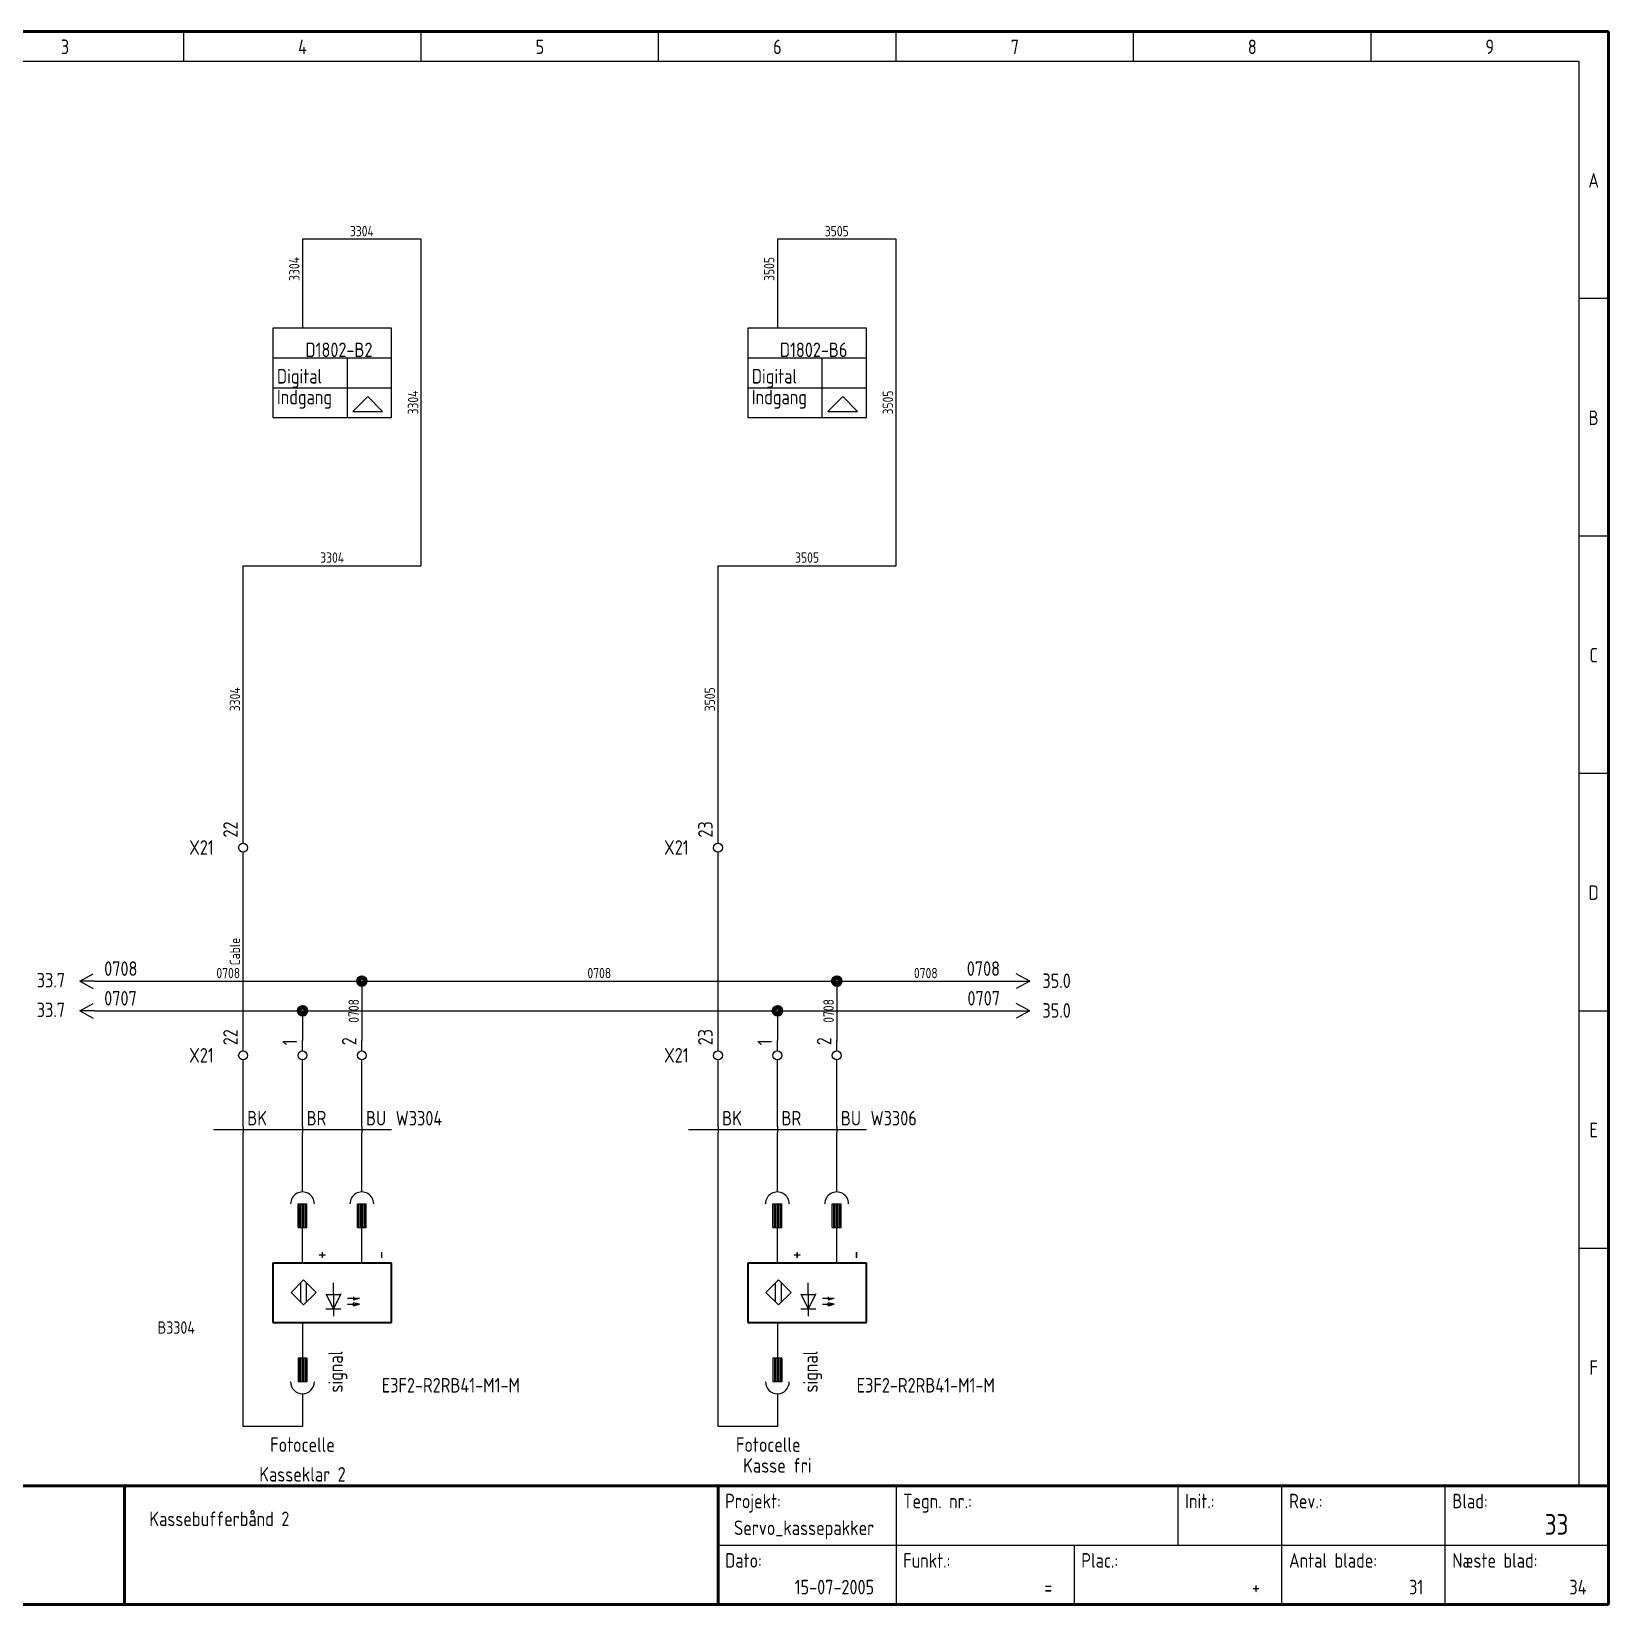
# Model space of a CAD drawing. Header units: millimetres. Extents: x 10 to 410, y 10 to 275.
# Drawn here: x 144.4 to 410, y 10 to 275 of the extents above; entities that cross this region are included whole.
import ezdxf
from ezdxf.enums import TextEntityAlignment as Align

# ---------------------------------------------------------------- set-up
doc = ezdxf.new("R2010")
doc.units = ezdxf.units.MM
doc.linetypes.add('Caddy_Solid', pattern=[0])
doc.layers.add('2', color=7, linetype='Continuous')
doc.styles.add('Caddy_Vectorfont1p', font='isocp___.ttf', dxfattribs={"width": 0.9})

# ---------------------------------------------------------------- blocks, each defined once
blk = doc.blocks.new('Blk1')
at = {"linetype": 'Caddy_Solid', "lineweight": 50}
for p, q in [((10, 275), (410, 275)), ((410, 275), (410, 10)), ((10, 30), (410, 30)), ((160, 30), (160, 10)), ((260, 30), (260, 10)), ((410, 10), (10, 10))]:
    blk.add_line(p, q, dxfattribs=at)
at = {"linetype": 'Caddy_Solid', "lineweight": 25}
for p, q in [((170, 270), (170, 275)), ((210, 270), (210, 275)), ((250, 270), (250, 275)), ((290, 270), (290, 275)), ((330, 270), (330, 275)), ((370, 270), (370, 275)), ((15, 270), (405, 270)), ((405, 270), (405, 30)), ((410, 230), (405, 230)), ((410, 190), (405, 190)), ((410, 150), (405, 150)), ((405, 110), (410, 110)), ((405, 70), (410, 70)), ((290, 30), (290, 10)), ((337.5, 20), (337.5, 30)), ((355, 20), (355, 30)), ((382.5, 20), (382.5, 30)), ((405, 30), (410, 30)), ((260, 20), (410, 20)), ((320, 20), (320, 10)), ((355, 10), (355, 20)), ((382.5, 10), (382.5, 20))]:
    blk.add_line(p, q, dxfattribs=at)
at = {"lineweight": 25, "style": 'Caddy_Vectorfont1p', "width": 0.9}
for s, p in [('3', (150, 271.2)), ('4', (190, 271.2)), ('5', (230, 271.2)), ('6', (270, 271.2)), ('7', (310, 271.2)), ('8', (350, 271.2)), ('9', (390, 271.2)), ('A', (407.5, 248.7)), ('B', (407.5, 208.7)), ('C', (407.5, 168.7)), ('D', (407.5, 128.7)), ('E', (407.5, 88.7)), ('F', (407.5, 48.7))]:
    blk.add_text(s, height=2.45, dxfattribs=at).set_placement(p, align=Align.CENTER)
for s, p in [('Projekt:', (261.2, 26.2)), ('Tegn. nr.:', (291.2, 26.2)), ('Init.:', (338.7, 26.2)), ('Rev.:', (356.2, 26.2)), ('Blad:', (383.7, 26.2)), ('Kassebufferbånd 2', (164.2, 23.2)), ('Dato:', (261.2, 16.2)), ('Funkt.:', (291.2, 16.2)), ('Plac.:', (321.2, 16.2)), ('Antal blade:', (356.2, 16.2)), ('Næste blad:', (383.7, 16.2))]:
    blk.add_text(s, height=2.45, dxfattribs=at).set_placement(p)
for s, p in [('Servo_kassepakker', (286.3, 21.7)), ('15-07-2005', (286.3, 11.7)), ('31', (378.8, 11.7)), ('34', (406.3, 11.7)), ('=', (316.3, 11.7)), ('+', (351.3, 11.7))]:
    blk.add_text(s, height=2.45, dxfattribs=at).set_placement(p, align=Align.RIGHT)
at = {"lineweight": 35, "style": 'Caddy_Vectorfont1p', "width": 0.9}
blk.add_text('33', height=3.5, dxfattribs=at).set_placement((403.25, 21.75), align=Align.RIGHT)
blk = doc.blocks.new('Blk21')
at = {"linetype": 'Caddy_Solid', "lineweight": 25}
for p, q in [((190, 79.5), (190, 85)), ((189.25, 77.5), (190.75, 77.5)), ((189.25, 73.5), (189.25, 77.5)), ((189.5, 73.5), (189.5, 77.5)), ((189.75, 73.5), (189.75, 77.5)), ((190, 67.5), (190, 77.5)), ((190.25, 73.5), (190.25, 77.5)), ((190.5, 73.5), (190.5, 77.5)), ((190.75, 73.5), (190.75, 77.5)), ((189.25, 73.5), (190.75, 73.5))]:
    blk.add_line(p, q, dxfattribs=at)
blk.add_ellipse((190, 77.5), major_axis=(2, 0), ratio=1, start_param=0, end_param=3.141593, dxfattribs=at)
at = {"lineweight": 25, "style": 'Caddy_Vectorfont1p', "width": 0.9}
blk.add_attdef('$TAG175000_00', (189.05, 80.4), '', height=2.45, rotation=90, dxfattribs=at)
at = {"lineweight": 25, "style": 'Caddy_Vectorfont1p', "width": 0.9, "flags": 1}
for tag, p in [('$TAG160010', (185.5, 76.3)), ('$TAG160040', (185.1, 69.3))]:
    blk.add_attdef(tag, text='', height=2.45, dxfattribs=at).set_placement(p, align=Align.RIGHT)
at = {"lineweight": 25, "style": 'Caddy_Vectorfont1p', "width": 0.9}
blk.add_attdef('$TAG160030', text='', height=2.45, dxfattribs=at).set_placement((185.1, 72.8), align=Align.RIGHT)
blk.add_attdef('$TAG175000_01', text='', height=2.45, rotation=90, dxfattribs=at).set_placement((189.05, 71.9), align=Align.RIGHT)
blk = doc.blocks.new('Blk22')
at = {"linetype": 'Caddy_Solid', "lineweight": 25}
for p, q in [((200, 79.5), (200, 85)), ((199.25, 77.5), (200.75, 77.5)), ((199.25, 73.5), (199.25, 77.5)), ((199.5, 73.5), (199.5, 77.5)), ((199.75, 73.5), (199.75, 77.5)), ((200, 67.5), (200, 77.5)), ((200.25, 73.5), (200.25, 77.5)), ((200.5, 73.5), (200.5, 77.5)), ((200.75, 73.5), (200.75, 77.5)), ((199.25, 73.5), (200.75, 73.5))]:
    blk.add_line(p, q, dxfattribs=at)
blk.add_ellipse((200, 77.5), major_axis=(2, 0), ratio=1, start_param=0, end_param=3.141593, dxfattribs=at)
at = {"lineweight": 25, "style": 'Caddy_Vectorfont1p', "width": 0.9}
blk.add_attdef('$TAG175000_00', (199.05, 80.4), '', height=2.45, rotation=90, dxfattribs=at)
at = {"lineweight": 25, "style": 'Caddy_Vectorfont1p', "width": 0.9, "flags": 1}
for tag, p in [('$TAG160010', (195.5, 76.3)), ('$TAG160040', (195.1, 69.3))]:
    blk.add_attdef(tag, text='', height=2.45, dxfattribs=at).set_placement(p, align=Align.RIGHT)
at = {"lineweight": 25, "style": 'Caddy_Vectorfont1p', "width": 0.9}
blk.add_attdef('$TAG160030', text='', height=2.45, dxfattribs=at).set_placement((195.1, 72.8), align=Align.RIGHT)
blk.add_attdef('$TAG175000_01', text='', height=2.45, rotation=90, dxfattribs=at).set_placement((199.05, 71.9), align=Align.RIGHT)
blk = doc.blocks.new('Blk23')
at = {"linetype": 'Caddy_Solid', "lineweight": 25}
for p, q in [((190, 57.5), (190, 47.5)), ((189.25, 51.5), (189.25, 47.5)), ((190.75, 51.5), (189.25, 51.5)), ((189.5, 51.5), (189.5, 47.5)), ((189.75, 51.5), (189.75, 47.5)), ((190.25, 51.5), (190.25, 47.5)), ((190.5, 51.5), (190.5, 47.5)), ((190.75, 51.5), (190.75, 47.5)), ((190.75, 47.5), (189.25, 47.5)), ((190, 45.5), (190, 40))]:
    blk.add_line(p, q, dxfattribs=at)
blk.add_ellipse((190, 47.5), major_axis=(2, 0), ratio=1, start_param=3.141593, end_param=6.283185, dxfattribs=at)
at = {"lineweight": 25, "style": 'Caddy_Vectorfont1p', "width": 0.9}
blk.add_attdef('$TAG175000_00', (189.05, 52.4), '', height=2.45, rotation=90, dxfattribs=at)
at = {"lineweight": 25, "style": 'Caddy_Vectorfont1p', "width": 0.9, "flags": 1}
for tag, p in [('$TAG160010', (185.5, 46.3)), ('$TAG160040', (185.1, 39.3))]:
    blk.add_attdef(tag, text='', height=2.45, dxfattribs=at).set_placement(p, align=Align.RIGHT)
at = {"lineweight": 25, "style": 'Caddy_Vectorfont1p', "width": 0.9}
blk.add_attdef('$TAG160030', text='', height=2.45, dxfattribs=at).set_placement((185.1, 42.8), align=Align.RIGHT)
blk.add_attdef('$TAG175000_01', text='', height=2.45, rotation=90, dxfattribs=at).set_placement((189.05, 43.9), align=Align.RIGHT)
blk = doc.blocks.new('Blk20')
at = {"linetype": 'Caddy_Solid', "lineweight": 35}
for p, q in [((185, 67.5), (185, 57.5)), ((205, 67.5), (185, 67.5)), ((205, 57.5), (205, 67.5)), ((185, 57.5), (205, 57.5))]:
    blk.add_line(p, q, dxfattribs=at)
at = {"linetype": 'Caddy_Solid', "lineweight": 25}
for p, q in [((190.2, 64.7), (188.08, 62.58)), ((189.7, 60.96), (189.7, 64.2)), ((190.2, 64.7), (192.32, 62.58)), ((190.7, 60.96), (190.7, 64.2)), ((195.2, 62.33), (195.2, 64.2)), ((188.08, 62.58), (190.2, 60.46)), ((190.2, 60.46), (192.32, 62.58)), ((193.95, 62.33), (195.2, 59.83)), ((194, 62.2), (196.4, 62.2)), ((196.45, 62.33), (195.2, 59.83)), ((195.2, 62.33), (195.2, 59.83)), ((197.58, 61.58), (199.58, 61.58)), ((198.58, 61.83), (198.58, 61.33)), ((198.58, 61.33), (199.58, 61.58)), ((193.95, 59.83), (196.45, 59.83)), ((195.2, 59.83), (195.2, 58.58)), ((197.58, 60.58), (199.58, 60.58)), ((199.58, 60.58), (198.58, 60.83)), ((198.58, 60.33), (198.58, 60.83)), ((198.58, 60.33), (199.58, 60.58))]:
    blk.add_line(p, q, dxfattribs=at)
for name in ['Blk21', 'Blk22', 'Blk23']:
    blk.add_blockref(name, (0, 0, 1))
at = {"lineweight": 35, "style": 'Caddy_Vectorfont1p', "width": 0.9}
for s, p in [('+', (194.3, 68.2)), ('-', (204.3, 68.2)), ('signal', (196.8, 45.7))]:
    blk.add_text(s, height=2.45, rotation=90, dxfattribs=at).set_placement(p)
blk = doc.blocks.new('Blk24')
at = {"linetype": 'Caddy_Solid', "lineweight": 25}
for p, q in [((190, 103.25), (190, 105)), ((190, 100), (190, 101.75))]:
    blk.add_line(p, q, dxfattribs=at)
blk.add_circle((190, 102.5), 0.75, dxfattribs=at)
at = {"lineweight": 25, "style": 'Caddy_Vectorfont1p', "width": 0.9, "flags": 1}
blk.add_attdef('$TAG160410', (192.6, 104.2), '', height=2.45, rotation=90, dxfattribs=at)
at = {"layer": '2', "lineweight": 25, "style": 'Caddy_Vectorfont1p', "width": 0.9}
blk.add_attdef('$TAG160400', (189.1, 104.2), '', height=2.45, rotation=90, dxfattribs=at)
at = {"layer": '2', "lineweight": 25, "style": 'Caddy_Vectorfont1p', "width": 0.9, "flags": 1}
for tag, p in [('$TAG140020', (185.05, 108.3)), ('$TAG140050', (185.05, 104.8)), ('$TAG160010', (185.05, 101.3)), ('$TAG160030', (185.05, 97.8)), ('$TAG160040', (185.05, 92.8))]:
    blk.add_attdef(tag, text='', height=2.45, dxfattribs=at).set_placement(p, align=Align.RIGHT)
blk = doc.blocks.new('Blk25')
at = {"linetype": 'Caddy_Solid', "lineweight": 25}
for p, q in [((200, 103.25), (200, 105)), ((200, 100), (200, 101.75))]:
    blk.add_line(p, q, dxfattribs=at)
blk.add_circle((200, 102.5), 0.75, dxfattribs=at)
at = {"lineweight": 25, "style": 'Caddy_Vectorfont1p', "width": 0.9, "flags": 1}
blk.add_attdef('$TAG160410', (202.6, 104.2), '', height=2.45, rotation=90, dxfattribs=at)
at = {"layer": '2', "lineweight": 25, "style": 'Caddy_Vectorfont1p', "width": 0.9}
blk.add_attdef('$TAG160400', (199.1, 104.2), '', height=2.45, rotation=90, dxfattribs=at)
at = {"layer": '2', "lineweight": 25, "style": 'Caddy_Vectorfont1p', "width": 0.9, "flags": 1}
for tag, p in [('$TAG140020', (195.05, 108.3)), ('$TAG140050', (195.05, 104.8)), ('$TAG160010', (195.05, 101.3)), ('$TAG160030', (195.05, 97.8)), ('$TAG160040', (195.05, 92.8))]:
    blk.add_attdef(tag, text='', height=2.45, dxfattribs=at).set_placement(p, align=Align.RIGHT)
blk = doc.blocks.new('Blk26')
at = {"linetype": 'Caddy_Solid', "lineweight": 25}
for p, q in [((180, 103.25), (180, 105)), ((180, 100), (180, 101.75))]:
    blk.add_line(p, q, dxfattribs=at)
blk.add_circle((180, 102.5), 0.75, dxfattribs=at)
at = {"lineweight": 25, "style": 'Caddy_Vectorfont1p', "width": 0.9, "flags": 1}
blk.add_attdef('$TAG160410', (182.6, 104.2), '', height=2.45, rotation=90, dxfattribs=at)
at = {"layer": '2', "lineweight": 25, "style": 'Caddy_Vectorfont1p', "width": 0.9}
blk.add_attdef('$TAG160400', (179.1, 104.2), '', height=2.45, rotation=90, dxfattribs=at)
at = {"layer": '2', "lineweight": 25, "style": 'Caddy_Vectorfont1p', "width": 0.9, "flags": 1}
for tag, p in [('$TAG140020', (175.05, 108.3)), ('$TAG140050', (175.05, 104.8)), ('$TAG160030', (175.05, 97.8)), ('$TAG160040', (175.05, 92.8))]:
    blk.add_attdef(tag, text='', height=2.45, dxfattribs=at).set_placement(p, align=Align.RIGHT)
at = {"layer": '2', "lineweight": 25, "style": 'Caddy_Vectorfont1p', "width": 0.9}
blk.add_attdef('$TAG160010', text='', height=2.45, dxfattribs=at).set_placement((175.05, 101.3), align=Align.RIGHT)
blk = doc.blocks.new('Blk27')
at = {"linetype": 'Caddy_Solid', "lineweight": 25}
for p, q in [((152.5, 110), (154.75, 111.25)), ((152.5, 110), (154.75, 108.75)), ((155, 110), (152.5, 110))]:
    blk.add_line(p, q, dxfattribs=at)
at = {"lineweight": 25, "style": 'Caddy_Vectorfont1p', "width": 0.9}
blk.add_attdef('$TAG160010', (156.6, 110.9), '', height=2.45, dxfattribs=at)
blk.add_attdef('$TAG160500', text='', height=2.45, dxfattribs=at).set_placement((150, 108.95), align=Align.RIGHT)
blk = doc.blocks.new('Blk28')
at = {"linetype": 'Caddy_Solid', "lineweight": 25}
for p, q in [((152.5, 115), (154.75, 116.25)), ((152.5, 115), (154.75, 113.75)), ((155, 115), (152.5, 115))]:
    blk.add_line(p, q, dxfattribs=at)
at = {"lineweight": 25, "style": 'Caddy_Vectorfont1p', "width": 0.9}
blk.add_attdef('$TAG160010', (156.6, 115.9), '', height=2.45, dxfattribs=at)
blk.add_attdef('$TAG160500', text='', height=2.45, dxfattribs=at).set_placement((150, 113.95), align=Align.RIGHT)
blk = doc.blocks.new('Blk29')
at = {"linetype": 'Caddy_Solid', "lineweight": 25}
for p, q in [((310, 110), (312.5, 110)), ((312.5, 110), (310.25, 111.25)), ((312.5, 110), (310.25, 108.75))]:
    blk.add_line(p, q, dxfattribs=at)
at = {"lineweight": 25, "style": 'Caddy_Vectorfont1p', "width": 0.9}
blk.add_attdef('$TAG160010', text='', height=2.45, dxfattribs=at).set_placement((307.5, 110.9), align=Align.RIGHT)
blk.add_attdef('$TAG160500', (314.65, 108.85), '', height=2.45, dxfattribs=at)
blk = doc.blocks.new('Blk30')
at = {"linetype": 'Caddy_Solid', "lineweight": 25}
for p, q in [((310, 115), (312.5, 115)), ((312.5, 115), (310.25, 116.25)), ((312.5, 115), (310.25, 113.75))]:
    blk.add_line(p, q, dxfattribs=at)
at = {"lineweight": 25, "style": 'Caddy_Vectorfont1p', "width": 0.9}
blk.add_attdef('$TAG160010', text='', height=2.45, dxfattribs=at).set_placement((307.5, 115.9), align=Align.RIGHT)
blk.add_attdef('$TAG160500', (314.65, 113.85), '', height=2.45, dxfattribs=at)
blk = doc.blocks.new('Blk37')
at = {"linetype": 'Caddy_Solid', "lineweight": 25}
for p, q in [((180, 138.25), (180, 140)), ((180, 135), (180, 136.75))]:
    blk.add_line(p, q, dxfattribs=at)
blk.add_circle((180, 137.5), 0.75, dxfattribs=at)
at = {"lineweight": 25, "style": 'Caddy_Vectorfont1p', "width": 0.9, "flags": 1}
blk.add_attdef('$TAG160410', (182.6, 139.2), '', height=2.45, rotation=90, dxfattribs=at)
at = {"layer": '2', "lineweight": 25, "style": 'Caddy_Vectorfont1p', "width": 0.9}
blk.add_attdef('$TAG160400', (179.1, 139.2), '', height=2.45, rotation=90, dxfattribs=at)
at = {"layer": '2', "lineweight": 25, "style": 'Caddy_Vectorfont1p', "width": 0.9, "flags": 1}
for tag, p in [('$TAG140020', (175.05, 143.3)), ('$TAG140050', (175.05, 139.8)), ('$TAG160030', (175.05, 132.8)), ('$TAG160040', (175.05, 127.8))]:
    blk.add_attdef(tag, text='', height=2.45, dxfattribs=at).set_placement(p, align=Align.RIGHT)
at = {"layer": '2', "lineweight": 25, "style": 'Caddy_Vectorfont1p', "width": 0.9}
blk.add_attdef('$TAG160010', text='', height=2.45, dxfattribs=at).set_placement((175.05, 136.3), align=Align.RIGHT)
blk = doc.blocks.new('Blk39')
at = {"linetype": 'Caddy_Solid', "lineweight": 25}
for p, q in [((205, 225), (185, 225)), ((185, 225), (185, 210)), ((205, 210), (205, 225)), ((185, 210), (205, 210))]:
    blk.add_line(p, q, dxfattribs=at)
blk = doc.blocks.new('Blk40')
at = {"linetype": 'Caddy_Solid', "lineweight": 25}
blk.add_line((190, 230), (190, 225), dxfattribs=at)
blk = doc.blocks.new('Blk38')
at = {"linetype": 'Caddy_Solid', "lineweight": 25}
for p, q in [((185, 220), (205, 220)), ((197.5, 220), (197.5, 210)), ((185, 215), (205, 215)), ((201, 213.5), (198.5, 211)), ((203.5, 211), (201, 213.5)), ((198.5, 211), (203.5, 211))]:
    blk.add_line(p, q, dxfattribs=at)
for name in ['Blk40', 'Blk39']:
    blk.add_blockref(name, (0, 0, 1))
at = {"lineweight": 25, "style": 'Caddy_Vectorfont1p', "width": 0.9}
for s, p in [('Digital', (185.7, 215.7)), ('Indgang', (185.7, 212.2))]:
    blk.add_text(s, height=2.45, dxfattribs=at).set_placement(p)
blk.add_attdef('$TAG175000_00', (189.05, 228.4), '', height=2.45, rotation=90, dxfattribs=at)
for tag, p in [('$TAG160030', (186.8, 224.7)), ('$TAG160040', (186.8, 221.2)), ('$TAG175100', (201.8, 220.15)), ('$TAG175110', (184.3, 214.15)), ('$TAG175120', (184.3, 211.15)), ('$TAG160500', (184.3, 207.65))]:
    blk.add_attdef(tag, text='', height=2.45, dxfattribs=at).set_placement(p, align=Align.RIGHT)
at = {"lineweight": 25, "style": 'Caddy_Vectorfont1p', "width": 0.9, "flags": 1}
blk.add_attdef('$TAG160010', text='', height=2.45, dxfattribs=at).set_placement((180.96, 219.53), align=Align.RIGHT)
blk = doc.blocks.new('Blk45')
at = {"linetype": 'Caddy_Solid', "lineweight": 25}
blk.add_line((180, 90.5), (180, 89.5), dxfattribs=at)
at = {"lineweight": 25, "style": 'Caddy_Vectorfont1p', "width": 0.9}
blk.add_attdef('$TAG160210', (180.7, 90.7), '', height=2.45, dxfattribs=at)
at = {"lineweight": 25, "style": 'Caddy_Vectorfont1p', "width": 0.9, "flags": 1}
for tag, p in [('$TAG160010', (205.7, 90.7)), ('$TAG160220', (180.7, 85.7)), ('$TAG160030', (205.7, 85.7)), ('$TAG160230', (180.7, 80.7)), ('$TAG160200', (205.7, 80.7)), ('$TAG160040', (205.7, 75.7)), ('$TAG160101', (205.7, 70.7))]:
    blk.add_attdef(tag, p, '', height=2.45, dxfattribs=at)
blk = doc.blocks.new('Blk46')
at = {"linetype": 'Caddy_Solid', "lineweight": 25}
blk.add_line((190, 90.5), (190, 89.5), dxfattribs=at)
at = {"lineweight": 25, "style": 'Caddy_Vectorfont1p', "width": 0.9}
blk.add_attdef('$TAG160210', (190.7, 90.7), '', height=2.45, dxfattribs=at)
at = {"lineweight": 25, "style": 'Caddy_Vectorfont1p', "width": 0.9, "flags": 1}
for tag, p in [('$TAG160010', (205.7, 90.7)), ('$TAG160220', (190.7, 85.7)), ('$TAG160030', (205.7, 85.7)), ('$TAG160230', (190.7, 80.7)), ('$TAG160200', (205.7, 80.7)), ('$TAG160040', (205.7, 75.7)), ('$TAG160101', (205.7, 70.7))]:
    blk.add_attdef(tag, p, '', height=2.45, dxfattribs=at)
blk = doc.blocks.new('Blk47')
at = {"linetype": 'Caddy_Solid', "lineweight": 25}
blk.add_line((200, 90.5), (200, 89.5), dxfattribs=at)
at = {"lineweight": 25, "style": 'Caddy_Vectorfont1p', "width": 0.9}
for tag, p in [('$TAG160210', (200.7, 90.7)), ('$TAG160010', (205.7, 90.7))]:
    blk.add_attdef(tag, p, '', height=2.45, dxfattribs=at)
at = {"lineweight": 25, "style": 'Caddy_Vectorfont1p', "width": 0.9, "flags": 1}
for tag, p in [('$TAG160220', (200.7, 85.7)), ('$TAG160030', (205.7, 85.7)), ('$TAG160230', (200.7, 80.7)), ('$TAG160200', (205.7, 80.7)), ('$TAG160040', (205.7, 75.7)), ('$TAG160101', (205.7, 70.7))]:
    blk.add_attdef(tag, p, '', height=2.45, dxfattribs=at)
blk = doc.blocks.new('Blk49')
at = {"linetype": 'Caddy_Solid', "lineweight": 25}
for p, q in [((270, 79.5), (270, 85)), ((269.25, 77.5), (270.75, 77.5)), ((269.25, 73.5), (269.25, 77.5)), ((269.5, 73.5), (269.5, 77.5)), ((269.75, 73.5), (269.75, 77.5)), ((270, 67.5), (270, 77.5)), ((270.25, 73.5), (270.25, 77.5)), ((270.5, 73.5), (270.5, 77.5)), ((270.75, 73.5), (270.75, 77.5)), ((269.25, 73.5), (270.75, 73.5))]:
    blk.add_line(p, q, dxfattribs=at)
blk.add_ellipse((270, 77.5), major_axis=(2, 0), ratio=1, start_param=0, end_param=3.141593, dxfattribs=at)
at = {"lineweight": 25, "style": 'Caddy_Vectorfont1p', "width": 0.9}
blk.add_attdef('$TAG175000_00', (269.05, 80.4), '', height=2.45, rotation=90, dxfattribs=at)
at = {"lineweight": 25, "style": 'Caddy_Vectorfont1p', "width": 0.9, "flags": 1}
for tag, p in [('$TAG160010', (265.5, 76.3)), ('$TAG160040', (265.1, 69.3))]:
    blk.add_attdef(tag, text='', height=2.45, dxfattribs=at).set_placement(p, align=Align.RIGHT)
at = {"lineweight": 25, "style": 'Caddy_Vectorfont1p', "width": 0.9}
blk.add_attdef('$TAG160030', text='', height=2.45, dxfattribs=at).set_placement((265.1, 72.8), align=Align.RIGHT)
blk.add_attdef('$TAG175000_01', text='', height=2.45, rotation=90, dxfattribs=at).set_placement((269.05, 71.9), align=Align.RIGHT)
blk = doc.blocks.new('Blk50')
at = {"linetype": 'Caddy_Solid', "lineweight": 25}
for p, q in [((280, 79.5), (280, 85)), ((279.25, 77.5), (280.75, 77.5)), ((279.25, 73.5), (279.25, 77.5)), ((279.5, 73.5), (279.5, 77.5)), ((279.75, 73.5), (279.75, 77.5)), ((280, 67.5), (280, 77.5)), ((280.25, 73.5), (280.25, 77.5)), ((280.5, 73.5), (280.5, 77.5)), ((280.75, 73.5), (280.75, 77.5)), ((279.25, 73.5), (280.75, 73.5))]:
    blk.add_line(p, q, dxfattribs=at)
blk.add_ellipse((280, 77.5), major_axis=(2, 0), ratio=1, start_param=0, end_param=3.141593, dxfattribs=at)
at = {"lineweight": 25, "style": 'Caddy_Vectorfont1p', "width": 0.9}
blk.add_attdef('$TAG175000_00', (279.05, 80.4), '', height=2.45, rotation=90, dxfattribs=at)
at = {"lineweight": 25, "style": 'Caddy_Vectorfont1p', "width": 0.9, "flags": 1}
for tag, p in [('$TAG160010', (275.5, 76.3)), ('$TAG160040', (275.1, 69.3))]:
    blk.add_attdef(tag, text='', height=2.45, dxfattribs=at).set_placement(p, align=Align.RIGHT)
at = {"lineweight": 25, "style": 'Caddy_Vectorfont1p', "width": 0.9}
blk.add_attdef('$TAG160030', text='', height=2.45, dxfattribs=at).set_placement((275.1, 72.8), align=Align.RIGHT)
blk.add_attdef('$TAG175000_01', text='', height=2.45, rotation=90, dxfattribs=at).set_placement((279.05, 71.9), align=Align.RIGHT)
blk = doc.blocks.new('Blk51')
at = {"linetype": 'Caddy_Solid', "lineweight": 25}
for p, q in [((270, 57.5), (270, 47.5)), ((269.25, 51.5), (269.25, 47.5)), ((270.75, 51.5), (269.25, 51.5)), ((269.5, 51.5), (269.5, 47.5)), ((269.75, 51.5), (269.75, 47.5)), ((270.25, 51.5), (270.25, 47.5)), ((270.5, 51.5), (270.5, 47.5)), ((270.75, 51.5), (270.75, 47.5)), ((270.75, 47.5), (269.25, 47.5)), ((270, 45.5), (270, 40))]:
    blk.add_line(p, q, dxfattribs=at)
blk.add_ellipse((270, 47.5), major_axis=(2, 0), ratio=1, start_param=3.141593, end_param=6.283185, dxfattribs=at)
at = {"lineweight": 25, "style": 'Caddy_Vectorfont1p', "width": 0.9}
blk.add_attdef('$TAG175000_00', (269.05, 52.4), '', height=2.45, rotation=90, dxfattribs=at)
at = {"lineweight": 25, "style": 'Caddy_Vectorfont1p', "width": 0.9, "flags": 1}
for tag, p in [('$TAG160010', (265.5, 46.3)), ('$TAG160040', (265.1, 39.3))]:
    blk.add_attdef(tag, text='', height=2.45, dxfattribs=at).set_placement(p, align=Align.RIGHT)
at = {"lineweight": 25, "style": 'Caddy_Vectorfont1p', "width": 0.9}
blk.add_attdef('$TAG160030', text='', height=2.45, dxfattribs=at).set_placement((265.1, 42.8), align=Align.RIGHT)
blk.add_attdef('$TAG175000_01', text='', height=2.45, rotation=90, dxfattribs=at).set_placement((269.05, 43.9), align=Align.RIGHT)
blk = doc.blocks.new('Blk48')
at = {"linetype": 'Caddy_Solid', "lineweight": 35}
for p, q in [((265, 67.5), (265, 57.5)), ((285, 67.5), (265, 67.5)), ((285, 57.5), (285, 67.5)), ((265, 57.5), (285, 57.5))]:
    blk.add_line(p, q, dxfattribs=at)
at = {"linetype": 'Caddy_Solid', "lineweight": 25}
for p, q in [((270.2, 64.7), (268.08, 62.58)), ((269.7, 60.96), (269.7, 64.2)), ((270.2, 64.7), (272.32, 62.58)), ((270.7, 60.96), (270.7, 64.2)), ((275.2, 62.33), (275.2, 64.2)), ((268.08, 62.58), (270.2, 60.46)), ((270.2, 60.46), (272.32, 62.58)), ((273.95, 62.33), (275.2, 59.83)), ((274, 62.2), (276.4, 62.2)), ((276.45, 62.33), (275.2, 59.83)), ((275.2, 62.33), (275.2, 59.83)), ((277.58, 61.58), (279.58, 61.58)), ((278.58, 61.83), (278.58, 61.33)), ((278.58, 61.33), (279.58, 61.58)), ((273.95, 59.83), (276.45, 59.83)), ((275.2, 59.83), (275.2, 58.58)), ((277.58, 60.58), (279.58, 60.58)), ((279.58, 60.58), (278.58, 60.83)), ((278.58, 60.33), (278.58, 60.83)), ((278.58, 60.33), (279.58, 60.58))]:
    blk.add_line(p, q, dxfattribs=at)
for name in ['Blk49', 'Blk50', 'Blk51']:
    blk.add_blockref(name, (0, 0, 1))
at = {"lineweight": 35, "style": 'Caddy_Vectorfont1p', "width": 0.9}
for s, p in [('+', (274.3, 68.2)), ('-', (284.3, 68.2)), ('signal', (276.8, 45.7))]:
    blk.add_text(s, height=2.45, rotation=90, dxfattribs=at).set_placement(p)
blk = doc.blocks.new('Blk52')
at = {"linetype": 'Caddy_Solid', "lineweight": 25}
for p, q in [((270, 103.25), (270, 105)), ((270, 100), (270, 101.75))]:
    blk.add_line(p, q, dxfattribs=at)
blk.add_circle((270, 102.5), 0.75, dxfattribs=at)
at = {"lineweight": 25, "style": 'Caddy_Vectorfont1p', "width": 0.9, "flags": 1}
blk.add_attdef('$TAG160410', (272.6, 104.2), '', height=2.45, rotation=90, dxfattribs=at)
at = {"layer": '2', "lineweight": 25, "style": 'Caddy_Vectorfont1p', "width": 0.9}
blk.add_attdef('$TAG160400', (269.1, 104.2), '', height=2.45, rotation=90, dxfattribs=at)
at = {"layer": '2', "lineweight": 25, "style": 'Caddy_Vectorfont1p', "width": 0.9, "flags": 1}
for tag, p in [('$TAG140020', (265.05, 108.3)), ('$TAG140050', (265.05, 104.8)), ('$TAG160010', (265.05, 101.3)), ('$TAG160030', (265.05, 97.8)), ('$TAG160040', (265.05, 92.8))]:
    blk.add_attdef(tag, text='', height=2.45, dxfattribs=at).set_placement(p, align=Align.RIGHT)
blk = doc.blocks.new('Blk53')
at = {"linetype": 'Caddy_Solid', "lineweight": 25}
for p, q in [((280, 103.25), (280, 105)), ((280, 100), (280, 101.75))]:
    blk.add_line(p, q, dxfattribs=at)
blk.add_circle((280, 102.5), 0.75, dxfattribs=at)
at = {"lineweight": 25, "style": 'Caddy_Vectorfont1p', "width": 0.9, "flags": 1}
blk.add_attdef('$TAG160410', (282.6, 104.2), '', height=2.45, rotation=90, dxfattribs=at)
at = {"layer": '2', "lineweight": 25, "style": 'Caddy_Vectorfont1p', "width": 0.9}
blk.add_attdef('$TAG160400', (279.1, 104.2), '', height=2.45, rotation=90, dxfattribs=at)
at = {"layer": '2', "lineweight": 25, "style": 'Caddy_Vectorfont1p', "width": 0.9, "flags": 1}
for tag, p in [('$TAG140020', (275.05, 108.3)), ('$TAG140050', (275.05, 104.8)), ('$TAG160010', (275.05, 101.3)), ('$TAG160030', (275.05, 97.8)), ('$TAG160040', (275.05, 92.8))]:
    blk.add_attdef(tag, text='', height=2.45, dxfattribs=at).set_placement(p, align=Align.RIGHT)
blk = doc.blocks.new('Blk54')
at = {"linetype": 'Caddy_Solid', "lineweight": 25}
blk.add_line((260, 90.5), (260, 89.5), dxfattribs=at)
at = {"lineweight": 25, "style": 'Caddy_Vectorfont1p', "width": 0.9}
blk.add_attdef('$TAG160210', (260.7, 90.7), '', height=2.45, dxfattribs=at)
at = {"lineweight": 25, "style": 'Caddy_Vectorfont1p', "width": 0.9, "flags": 1}
for tag, p in [('$TAG160010', (285.7, 90.7)), ('$TAG160220', (260.7, 85.7)), ('$TAG160030', (285.7, 85.7)), ('$TAG160230', (260.7, 80.7)), ('$TAG160200', (285.7, 80.7)), ('$TAG160040', (285.7, 75.7)), ('$TAG160101', (285.7, 70.7))]:
    blk.add_attdef(tag, p, '', height=2.45, dxfattribs=at)
blk = doc.blocks.new('Blk55')
at = {"linetype": 'Caddy_Solid', "lineweight": 25}
blk.add_line((270, 90.5), (270, 89.5), dxfattribs=at)
at = {"lineweight": 25, "style": 'Caddy_Vectorfont1p', "width": 0.9}
blk.add_attdef('$TAG160210', (270.7, 90.7), '', height=2.45, dxfattribs=at)
at = {"lineweight": 25, "style": 'Caddy_Vectorfont1p', "width": 0.9, "flags": 1}
for tag, p in [('$TAG160010', (285.7, 90.7)), ('$TAG160220', (270.7, 85.7)), ('$TAG160030', (285.7, 85.7)), ('$TAG160230', (270.7, 80.7)), ('$TAG160200', (285.7, 80.7)), ('$TAG160040', (285.7, 75.7)), ('$TAG160101', (285.7, 70.7))]:
    blk.add_attdef(tag, p, '', height=2.45, dxfattribs=at)
blk = doc.blocks.new('Blk56')
at = {"linetype": 'Caddy_Solid', "lineweight": 25}
blk.add_line((280, 90.5), (280, 89.5), dxfattribs=at)
at = {"lineweight": 25, "style": 'Caddy_Vectorfont1p', "width": 0.9}
for tag, p in [('$TAG160210', (280.7, 90.7)), ('$TAG160010', (285.7, 90.7))]:
    blk.add_attdef(tag, p, '', height=2.45, dxfattribs=at)
at = {"lineweight": 25, "style": 'Caddy_Vectorfont1p', "width": 0.9, "flags": 1}
for tag, p in [('$TAG160220', (280.7, 85.7)), ('$TAG160030', (285.7, 85.7)), ('$TAG160230', (280.7, 80.7)), ('$TAG160200', (285.7, 80.7)), ('$TAG160040', (285.7, 75.7)), ('$TAG160101', (285.7, 70.7))]:
    blk.add_attdef(tag, p, '', height=2.45, dxfattribs=at)
blk = doc.blocks.new('Blk58')
at = {"linetype": 'Caddy_Solid', "lineweight": 25}
for p, q in [((285, 225), (265, 225)), ((265, 225), (265, 210)), ((285, 210), (285, 225)), ((265, 210), (285, 210))]:
    blk.add_line(p, q, dxfattribs=at)
blk = doc.blocks.new('Blk59')
at = {"linetype": 'Caddy_Solid', "lineweight": 25}
blk.add_line((270, 230), (270, 225), dxfattribs=at)
blk = doc.blocks.new('Blk57')
at = {"linetype": 'Caddy_Solid', "lineweight": 25}
for p, q in [((265, 220), (285, 220)), ((277.5, 220), (277.5, 210)), ((265, 215), (285, 215)), ((281, 213.5), (278.5, 211)), ((283.5, 211), (281, 213.5)), ((278.5, 211), (283.5, 211))]:
    blk.add_line(p, q, dxfattribs=at)
for name in ['Blk59', 'Blk58']:
    blk.add_blockref(name, (0, 0, 1))
at = {"lineweight": 25, "style": 'Caddy_Vectorfont1p', "width": 0.9}
for s, p in [('Digital', (265.7, 215.7)), ('Indgang', (265.7, 212.2))]:
    blk.add_text(s, height=2.45, dxfattribs=at).set_placement(p)
blk.add_attdef('$TAG175000_00', (269.05, 228.4), '', height=2.45, rotation=90, dxfattribs=at)
for tag, p in [('$TAG160030', (266.8, 224.7)), ('$TAG160040', (266.8, 221.2)), ('$TAG175100', (281.8, 220.15)), ('$TAG175110', (264.3, 214.15)), ('$TAG175120', (264.3, 211.15)), ('$TAG160500', (264.3, 207.65))]:
    blk.add_attdef(tag, text='', height=2.45, dxfattribs=at).set_placement(p, align=Align.RIGHT)
at = {"lineweight": 25, "style": 'Caddy_Vectorfont1p', "width": 0.9, "flags": 1}
blk.add_attdef('$TAG160010', text='', height=2.45, dxfattribs=at).set_placement((260.96, 219.52), align=Align.RIGHT)
blk = doc.blocks.new('Blk60')
at = {"linetype": 'Caddy_Solid', "lineweight": 25}
for p, q in [((260, 138.25), (260, 140)), ((260, 135), (260, 136.75))]:
    blk.add_line(p, q, dxfattribs=at)
blk.add_circle((260, 137.5), 0.75, dxfattribs=at)
at = {"lineweight": 25, "style": 'Caddy_Vectorfont1p', "width": 0.9, "flags": 1}
blk.add_attdef('$TAG160410', (262.6, 139.2), '', height=2.45, rotation=90, dxfattribs=at)
at = {"layer": '2', "lineweight": 25, "style": 'Caddy_Vectorfont1p', "width": 0.9}
blk.add_attdef('$TAG160400', (259.1, 139.2), '', height=2.45, rotation=90, dxfattribs=at)
at = {"layer": '2', "lineweight": 25, "style": 'Caddy_Vectorfont1p', "width": 0.9, "flags": 1}
for tag, p in [('$TAG140020', (255.05, 143.3)), ('$TAG140050', (255.05, 139.8)), ('$TAG160030', (255.05, 132.8)), ('$TAG160040', (255.05, 127.8))]:
    blk.add_attdef(tag, text='', height=2.45, dxfattribs=at).set_placement(p, align=Align.RIGHT)
at = {"layer": '2', "lineweight": 25, "style": 'Caddy_Vectorfont1p', "width": 0.9}
blk.add_attdef('$TAG160010', text='', height=2.45, dxfattribs=at).set_placement((255.05, 136.3), align=Align.RIGHT)
blk = doc.blocks.new('Blk61')
at = {"linetype": 'Caddy_Solid', "lineweight": 25}
for p, q in [((260, 103.25), (260, 105)), ((260, 100), (260, 101.75))]:
    blk.add_line(p, q, dxfattribs=at)
blk.add_circle((260, 102.5), 0.75, dxfattribs=at)
at = {"lineweight": 25, "style": 'Caddy_Vectorfont1p', "width": 0.9, "flags": 1}
blk.add_attdef('$TAG160410', (262.6, 104.2), '', height=2.45, rotation=90, dxfattribs=at)
at = {"layer": '2', "lineweight": 25, "style": 'Caddy_Vectorfont1p', "width": 0.9}
blk.add_attdef('$TAG160400', (259.1, 104.2), '', height=2.45, rotation=90, dxfattribs=at)
at = {"layer": '2', "lineweight": 25, "style": 'Caddy_Vectorfont1p', "width": 0.9, "flags": 1}
for tag, p in [('$TAG140020', (255.05, 108.3)), ('$TAG140050', (255.05, 104.8)), ('$TAG160030', (255.05, 97.8)), ('$TAG160040', (255.05, 92.8))]:
    blk.add_attdef(tag, text='', height=2.45, dxfattribs=at).set_placement(p, align=Align.RIGHT)
at = {"layer": '2', "lineweight": 25, "style": 'Caddy_Vectorfont1p', "width": 0.9}
blk.add_attdef('$TAG160010', text='', height=2.45, dxfattribs=at).set_placement((255.05, 101.3), align=Align.RIGHT)

msp = doc.modelspace()

# ---------------------------------------------------------------- linework, layer by layer
at = {"linetype": 'Caddy_Solid', "lineweight": 25}
for p, q in [((210, 240), (190, 240)), ((190, 240), (190, 230)), ((210, 185), (210, 240)), ((290, 240), (270, 240)), ((270, 240), (270, 230)), ((290, 185), (290, 240)), ((180, 185), (210, 185)), ((180, 140), (180, 185)), ((260, 185), (290, 185)), ((260, 140), (260, 185)), ((180, 105), (180, 135)), ((260, 105), (260, 135)), ((155, 115), (200, 115)), ((200, 115), (200, 105)), ((200, 115), (280, 115)), ((280, 115), (280, 105)), ((280, 115), (310, 115)), ((155, 110), (190, 110)), ((190, 110), (190, 105)), ((190, 110), (270, 110)), ((270, 110), (270, 105)), ((270, 110), (310, 110)), ((180, 94.5), (180, 100)), ((190, 90.5), (190, 100)), ((200, 90.5), (200, 100)), ((260, 94.5), (260, 100)), ((270, 90.5), (270, 100)), ((280, 90.5), (280, 100)), ((180, 94.5), (180, 94.5)), ((180, 90.5), (180, 94.5)), ((260, 94.5), (260, 94.5)), ((260, 90.5), (260, 94.5)), ((175, 90), (205, 90)), ((180, 40), (180, 89.5)), ((190, 80), (190, 89.5)), ((200, 80), (200, 89.5)), ((255, 90), (285, 90)), ((260, 40), (260, 89.5)), ((270, 80), (270, 89.5)), ((280, 80), (280, 89.5)), ((190, 40), (180, 40)), ((270, 40), (260, 40))]:
    msp.add_line(p, q, dxfattribs=at)
at = {"lineweight": 40}
for centre, radius in [((200, 115), 0.8), ((200, 115), 0.6), ((200, 115), 0.4), ((280, 115), 0.8), ((280, 115), 0.6), ((280, 115), 0.4), ((190, 110), 0.8), ((190, 110), 0.6), ((190, 110), 0.4), ((270, 110), 0.8), ((270, 110), 0.6), ((270, 110), 0.4)]:
    msp.add_circle(centre, radius, dxfattribs=at)

# ---------------------------------------------------------------- block references
for name in ['Blk1', 'Blk20', 'Blk48']:
    msp.add_blockref(name, (0, 0, 1))
ref = msp.add_blockref('Blk38', (0, 0, 1))
ref.add_attrib('$TAG175100', 'D1802-B2', dxfattribs={"lineweight": 25, "height": 2.45, "style": 'Caddy_Vectorfont1p', "width": 0.9}).set_placement((201.8, 220.15), align=Align.RIGHT)
ref = msp.add_blockref('Blk57', (0, 0, 1))
ref.add_attrib('$TAG175100', 'D1802-B6', dxfattribs={"lineweight": 25, "height": 2.45, "style": 'Caddy_Vectorfont1p', "width": 0.9}).set_placement((281.8, 220.15), align=Align.RIGHT)
ref = msp.add_blockref('Blk37', (0, 0, 1))
ref.add_attrib('$TAG160010', 'X21', dxfattribs={"layer": '2', "lineweight": 25, "height": 2.45, "style": 'Caddy_Vectorfont1p', "width": 0.9}).set_placement((175.05, 136.3), align=Align.RIGHT)
ref.add_attrib('$TAG160400', '22', (179.1, 139.2), dxfattribs={"layer": '2', "lineweight": 25, "height": 2.45, "rotation": 90, "style": 'Caddy_Vectorfont1p', "width": 0.9})
ref = msp.add_blockref('Blk60', (0, 0, 1))
ref.add_attrib('$TAG160010', 'X21', dxfattribs={"layer": '2', "lineweight": 25, "height": 2.45, "style": 'Caddy_Vectorfont1p', "width": 0.9}).set_placement((255.05, 136.3), align=Align.RIGHT)
ref.add_attrib('$TAG160400', '23', (259.1, 139.2), dxfattribs={"layer": '2', "lineweight": 25, "height": 2.45, "rotation": 90, "style": 'Caddy_Vectorfont1p', "width": 0.9})
ref = msp.add_blockref('Blk28', (0, 0, 1))
ref.add_attrib('$TAG160010', '0708', (156.6, 115.9), dxfattribs={"lineweight": 25, "height": 2.45, "style": 'Caddy_Vectorfont1p', "width": 0.9})
ref.add_attrib('$TAG160500', '33.7', dxfattribs={"lineweight": 25, "height": 2.45, "style": 'Caddy_Vectorfont1p', "width": 0.9}).set_placement((150, 113.95), align=Align.RIGHT)
ref = msp.add_blockref('Blk30', (0, 0, 1))
ref.add_attrib('$TAG160010', '0708', dxfattribs={"lineweight": 25, "height": 2.45, "style": 'Caddy_Vectorfont1p', "width": 0.9}).set_placement((307.5, 115.9), align=Align.RIGHT)
ref.add_attrib('$TAG160500', '35.0', (314.65, 113.85), dxfattribs={"lineweight": 25, "height": 2.45, "style": 'Caddy_Vectorfont1p', "width": 0.9})
ref = msp.add_blockref('Blk27', (0, 0, 1))
ref.add_attrib('$TAG160010', '0707', (156.6, 110.9), dxfattribs={"lineweight": 25, "height": 2.45, "style": 'Caddy_Vectorfont1p', "width": 0.9})
ref.add_attrib('$TAG160500', '33.7', dxfattribs={"lineweight": 25, "height": 2.45, "style": 'Caddy_Vectorfont1p', "width": 0.9}).set_placement((150, 108.95), align=Align.RIGHT)
ref = msp.add_blockref('Blk29', (0, 0, 1))
ref.add_attrib('$TAG160010', '0707', dxfattribs={"lineweight": 25, "height": 2.45, "style": 'Caddy_Vectorfont1p', "width": 0.9}).set_placement((307.5, 110.9), align=Align.RIGHT)
ref.add_attrib('$TAG160500', '35.0', (314.65, 108.85), dxfattribs={"lineweight": 25, "height": 2.45, "style": 'Caddy_Vectorfont1p', "width": 0.9})
ref = msp.add_blockref('Blk26', (0, 0, 1))
ref.add_attrib('$TAG160010', 'X21', dxfattribs={"layer": '2', "lineweight": 25, "height": 2.45, "style": 'Caddy_Vectorfont1p', "width": 0.9}).set_placement((175.05, 101.3), align=Align.RIGHT)
ref.add_attrib('$TAG160400', '22', (179.1, 104.2), dxfattribs={"layer": '2', "lineweight": 25, "height": 2.45, "rotation": 90, "style": 'Caddy_Vectorfont1p', "width": 0.9})
ref = msp.add_blockref('Blk61', (0, 0, 1))
ref.add_attrib('$TAG160010', 'X21', dxfattribs={"layer": '2', "lineweight": 25, "height": 2.45, "style": 'Caddy_Vectorfont1p', "width": 0.9}).set_placement((255.05, 101.3), align=Align.RIGHT)
ref.add_attrib('$TAG160400', '23', (259.1, 104.2), dxfattribs={"layer": '2', "lineweight": 25, "height": 2.45, "rotation": 90, "style": 'Caddy_Vectorfont1p', "width": 0.9})
ref = msp.add_blockref('Blk24', (0, 0, 1))
ref.add_attrib('$TAG160400', '1', (189.1, 104.2), dxfattribs={"layer": '2', "lineweight": 25, "height": 2.45, "rotation": 90, "style": 'Caddy_Vectorfont1p', "width": 0.9})
ref = msp.add_blockref('Blk25', (0, 0, 1))
ref.add_attrib('$TAG160400', '2', (199.1, 104.2), dxfattribs={"layer": '2', "lineweight": 25, "height": 2.45, "rotation": 90, "style": 'Caddy_Vectorfont1p', "width": 0.9})
ref = msp.add_blockref('Blk52', (0, 0, 1))
ref.add_attrib('$TAG160400', '1', (269.1, 104.2), dxfattribs={"layer": '2', "lineweight": 25, "height": 2.45, "rotation": 90, "style": 'Caddy_Vectorfont1p', "width": 0.9})
ref = msp.add_blockref('Blk53', (0, 0, 1))
ref.add_attrib('$TAG160400', '2', (279.1, 104.2), dxfattribs={"layer": '2', "lineweight": 25, "height": 2.45, "rotation": 90, "style": 'Caddy_Vectorfont1p', "width": 0.9})
ref = msp.add_blockref('Blk45', (0, 0, 1))
ref.add_attrib('$TAG160210', 'BK', (180.7, 90.7), dxfattribs={"lineweight": 25, "height": 2.45, "style": 'Caddy_Vectorfont1p', "width": 0.9})
ref = msp.add_blockref('Blk46', (0, 0, 1))
ref.add_attrib('$TAG160210', 'BR', (190.7, 90.7), dxfattribs={"lineweight": 25, "height": 2.45, "style": 'Caddy_Vectorfont1p', "width": 0.9})
ref = msp.add_blockref('Blk47', (0, 0, 1))
ref.add_attrib('$TAG160010', 'W3304', (205.7, 90.7), dxfattribs={"lineweight": 25, "height": 2.45, "style": 'Caddy_Vectorfont1p', "width": 0.9})
ref.add_attrib('$TAG160210', 'BU', (200.7, 90.7), dxfattribs={"lineweight": 25, "height": 2.45, "style": 'Caddy_Vectorfont1p', "width": 0.9})
ref = msp.add_blockref('Blk54', (0, 0, 1))
ref.add_attrib('$TAG160210', 'BK', (260.7, 90.7), dxfattribs={"lineweight": 25, "height": 2.45, "style": 'Caddy_Vectorfont1p', "width": 0.9})
ref = msp.add_blockref('Blk55', (0, 0, 1))
ref.add_attrib('$TAG160210', 'BR', (270.7, 90.7), dxfattribs={"lineweight": 25, "height": 2.45, "style": 'Caddy_Vectorfont1p', "width": 0.9})
ref = msp.add_blockref('Blk56', (0, 0, 1))
ref.add_attrib('$TAG160010', 'W3306', (285.7, 90.7), dxfattribs={"lineweight": 25, "height": 2.45, "style": 'Caddy_Vectorfont1p', "width": 0.9})
ref.add_attrib('$TAG160210', 'BU', (280.7, 90.7), dxfattribs={"lineweight": 25, "height": 2.45, "style": 'Caddy_Vectorfont1p', "width": 0.9})

# ---------------------------------------------------------------- texts
at = {"lineweight": 25, "style": 'Caddy_Vectorfont1p', "width": 0.9}
for s, height, p in [('3304', 1.75, (200, 240.5)), ('3505', 1.75, (280, 240.5)), ('3304', 1.75, (195, 185.5)), ('3505', 1.75, (275, 185.5)), ('0708', 1.75, (177.5, 115.5)), ('0708', 1.75, (240, 115.5)), ('0708', 1.75, (295, 115.5)), ('E3F2-R2RB41-M1-M', 2.45, (215, 45.7)), ('E3F2-R2RB41-M1-M', 2.45, (295, 45.7)), ('Fotocelle', 2.45, (190, 35.7)), ('Fotocelle ', 2.45, (269.1, 35.7)), ('Kasse fri', 2.45, (270, 32.2)), ('Kasseklar 2', 2.45, (190, 30.7))]:
    msp.add_text(s, height=height, dxfattribs=at).set_placement(p, align=Align.CENTER)
for s, p in [('3304', (189.5, 235)), ('3505', (269.5, 235)), ('3304', (209.5, 212.5)), ('3505', (289.5, 212.5)), ('3304', (179.5, 162.5)), ('3505', (259.5, 162.5)), ('Cable', (179.5, 120)), ('0708', (199.5, 110)), ('0708', (279.5, 110))]:
    msp.add_text(s, height=1.75, rotation=90, dxfattribs=at).set_placement(p, align=Align.CENTER)
msp.add_text('B3304', height=2.1, dxfattribs=at).set_placement((165.6, 55.6))

doc.saveas('drawing.dxf')
